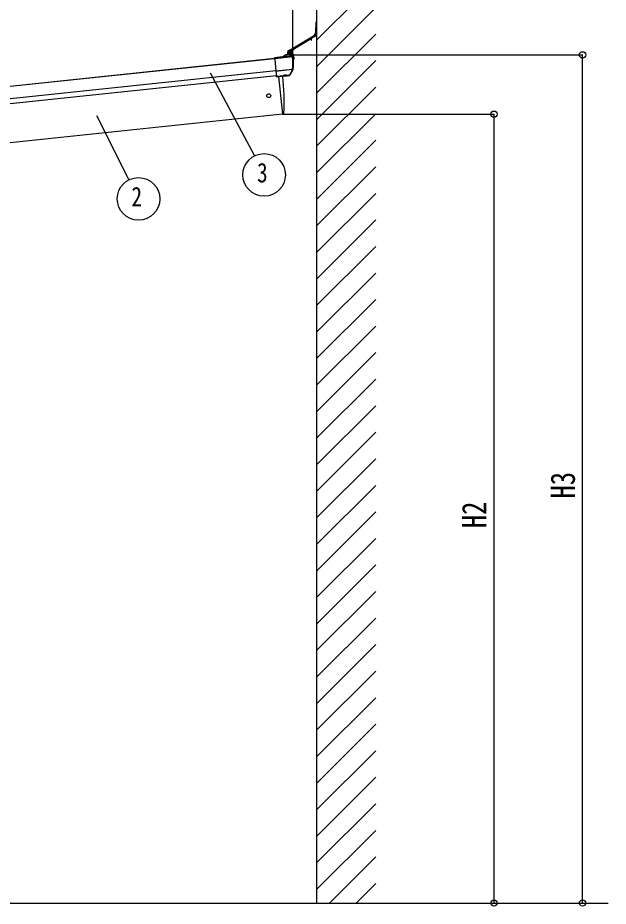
# Model space of a CAD drawing. Units: millimetres, scale not verified. Extents: x -10512 to 10512, y -7425 to 7425.
# Drawn here: x 392 to 2390, y -4385 to -1379 of the extents above; entities that cross this region are included whole.
import ezdxf
from ezdxf.enums import TextEntityAlignment as Align

# ---------------------------------------------------------------- set-up
doc = ezdxf.new("R2010")
doc.units = ezdxf.units.MM
doc.header["$LTSCALE"] = 40
for name, color, linetype in [('0-4_YKK_13', 4, 'Continuous'), ('0-5_YKK_A1', 4, 'Continuous'), ('0-6_YKK_D', 6, 'Continuous')]:
    doc.layers.add(name, color=color, linetype=linetype)
doc.styles.add('ＭＳ ゴシック', font='')
doc.styles.get('ＭＳ ゴシック').set_extended_font_data('MS Gothic')

msp = doc.modelspace()

# ---------------------------------------------------------------- linework, layer by layer
at = {"layer": '0-4_YKK_13'}
for p, q in [((1400.31, -1428.19), (1402.18, -1393.8)), ((1403.4, -1429.4), (1403.18, -1393.82)), ((1313.45, -1488.06), (1393.06, -1440.23)), ((1387.46, -1447.56), (1396.13, -1442.35)), ((1311.87, -1492.98), (1385.15, -1448.95)), ((1384.44, -1453.91), (1385.6, -1449.28)), ((1385.7, -1454.23), (1387.32, -1447.75)), ((1300.35, -1504.3), (1313.75, -1502.89)), ((1306.2, -1495.2), (1305.42, -1495.42)), ((1306.2, -1495.2), (1306.71, -1495.23)), ((1306.2, -1495.2), (1307.04, -1503.15)), ((1306.5, -1494.16), (1306.35, -1492.77)), ((1306.71, -1495.23), (1307.53, -1503.01)), ((1307.82, -1494.32), (1306.82, -1494.43)), ((1308.15, -1494.59), (1308.46, -1497.56)), ((1308.76, -1500.37), (1309.05, -1503.14)), ((1309.02, -1489.47), (1309.35, -1489.44)), ((1311.15, -1494.43), (1311.17, -1494.68)), ((1311.72, -1495.12), (1312.42, -1495.05)), ((1312.97, -1495.49), (1313.7, -1502.45)), ((1313.75, -1502.89), (1313.79, -1502.75)), ((1313.75, -1502.89), (1313.8, -1503.31)), ((1313.79, -1502.75), (1313.79, -1502.75)), ((1315.16, -1496.27), (1315.08, -1496.44)), ((1315.13, -1496.87), (1318.23, -1496.55)), ((1315.15, -1497.13), (1319.61, -1497.66)), ((1315.16, -1496.27), (1315.37, -1496.25)), ((1315.16, -1496.27), (1315.32, -1496.85)), ((1315.21, -1497.52), (1315.96, -1499.75)), ((1315.37, -1496.25), (1315.55, -1496.83)), ((1315.43, -1499.81), (1315.96, -1499.75)), ((1315.51, -1497.56), (1316.2, -1500.08)), ((1315.57, -1496.53), (1318.33, -1496.24)), ((1315.78, -1497.59), (1316.28, -1499.22)), ((1316.2, -1500.08), (1315.96, -1499.75)), ((1315.99, -1496.48), (1316.02, -1496.78)), ((1316.11, -1497.63), (1316.35, -1499.86)), ((1316.27, -1499.87), (1316.2, -1500.08)), ((1316.27, -1499.87), (1318.68, -1499.62)), ((1317.79, -1498.75), (1318.68, -1499.62)), ((1318.33, -1496.24), (1318.23, -1496.55)), ((1318.23, -1496.55), (1319.61, -1497.66)), ((1320.03, -1497.62), (1318.33, -1496.24)), ((1318.55, -1497.92), (1320.05, -1497.76)), ((1318.55, -1497.92), (1320.06, -1497.91)), ((1320.06, -1497.91), (1318.68, -1499.62)), ((1319.61, -1497.66), (1320.03, -1497.62)), ((1320.06, -1497.91), (1320.03, -1497.62)), ((1287.48, -1511.54), (1260.95, -1514.33)), ((1260.99, -1514.7), (1260.95, -1514.33)), ((1260.99, -1514.7), (1288.76, -1511.78)), ((1261.31, -1517.68), (1260.99, -1514.7)), ((1321.64, -1511.34), (1261.31, -1517.68)), ((1261.31, -1517.68), (1261.37, -1518.31)), ((1321.75, -1511.96), (1261.37, -1518.31)), ((1261.37, -1518.31), (1265.7, -1559.51)), ((1287.72, -1511.86), (1287.48, -1511.54)), ((1287.72, -1511.86), (1299.12, -1504.72)), ((1299.58, -1505), (1288.76, -1511.78)), ((1321.25, -1508.37), (1288.76, -1511.78)), ((1299.12, -1504.72), (1299.08, -1504.57)), ((1300.31, -1504.16), (1300.35, -1504.3)), ((1300.35, -1504.3), (1300.4, -1504.72)), ((1313.8, -1503.31), (1300.4, -1504.72)), ((1307.04, -1503.15), (1306.23, -1503.1)), ((1307.04, -1503.15), (1307.53, -1503.01)), ((1309.38, -1503.41), (1313.26, -1503)), ((1320.76, -1507.73), (1316.71, -1504.23)), ((1317.46, -1503.83), (1317.4, -1504.03)), ((1317.4, -1504.03), (1321.45, -1507.53)), ((1317.46, -1503.83), (1317.46, -1503.83)), ((1317.46, -1503.83), (1321.77, -1507.33)), ((1321.31, -1508.36), (1321.25, -1508.37)), ((1321.45, -1507.53), (1321.78, -1507.33)), ((1322.63, -1511.18), (1321.64, -1511.34)), ((1321.75, -1511.96), (1321.64, -1511.34)), ((1322.73, -1511.8), (1321.75, -1511.96)), ((1321.77, -1507.33), (1322.64, -1508.03)), ((1322.85, -1509.17), (1322.4, -1509.43)), ((1322.63, -1511.18), (1322.73, -1511.8)), ((1322.85, -1509.18), (1322.85, -1509.17)), ((1322.85, -1509.18), (1323.3, -1511.82)), ((1323.72, -1509.88), (1322.85, -1509.18)), ((1324.03, -1511.73), (1323.72, -1509.88)), ((1324.65, -1515.38), (1325.14, -1514.18)), ((1324.65, -1515.38), (1325.38, -1516.45)), ((1324.73, -1511.76), (1325.49, -1518.91)), ((1326.85, -1513.09), (1325.14, -1514.18)), ((1327.28, -1517.17), (1325.38, -1516.45)), ((1265.7, -1559.51), (1322.04, -1553.59)), ((1265.79, -1560.39), (1265.7, -1559.51)), ((1321.81, -1554.5), (1265.79, -1560.39)), ((1265.79, -1560.39), (1267.56, -1577.17)), ((1312.54, -1572.45), (1321.81, -1554.5)), ((1322.63, -1554.49), (1313.36, -1572.43)), ((1313.6, -1572.87), (1323.72, -1554.61)), ((1321.9, -1554.23), (1322.04, -1553.59)), ((1322.04, -1553.59), (1322.1, -1553.25)), ((1322.98, -1553.65), (1322.73, -1554.3)), ((1323.07, -1553.15), (1322.98, -1553.65)), ((1267.56, -1577.17), (1291.92, -1574.61)), ((1267.72, -1578.66), (1267.56, -1577.17)), ((1292.08, -1576.1), (1267.72, -1578.66)), ((1267.72, -1578.66), (1267.74, -1578.89)), ((1267.74, -1578.89), (1277.68, -1577.84)), ((1274.71, -1578.24), (1288.09, -1705.54)), ((1277.68, -1577.84), (1277.96, -1577.9)), ((1277.96, -1577.9), (1303.29, -1575.24)), ((1291.83, -1573.71), (1300.78, -1572.77)), ((1291.92, -1574.61), (1291.83, -1573.71)), ((1292.08, -1576.1), (1291.92, -1574.61)), ((1292.1, -1576.29), (1292.08, -1576.1)), ((1301.05, -1575.35), (1292.1, -1576.29)), ((1300.39, -1573.06), (1292.27, -1573.91)), ((1292.36, -1573.92), (1292.4, -1574.31)), ((1292.37, -1574.03), (1300.32, -1573.2)), ((1292.4, -1574.31), (1292.53, -1575.55)), ((1300.4, -1573.91), (1292.44, -1574.75)), ((1292.53, -1575.55), (1292.55, -1575.74)), ((1300.35, -1573.48), (1300.31, -1573.09)), ((1300.48, -1574.71), (1300.35, -1573.48)), ((1300.5, -1574.91), (1300.48, -1574.71)), ((1300.78, -1572.77), (1300.88, -1573.67)), ((1300.88, -1573.67), (1312.54, -1572.45)), ((1300.88, -1573.67), (1301.03, -1575.16)), ((1311.09, -1574.1), (1301.03, -1575.16)), ((1301.03, -1575.16), (1301.05, -1575.35)), ((1303.29, -1575.24), (1303.54, -1575.12)), ((1303.54, -1575.12), (1311.23, -1574.31)), ((1311.23, -1574.31), (1311.09, -1574.1)), ((1313.34, -1572.48), (1313.6, -1572.87)), ((1288.09, -1705.54), (1290.14, -1705.26))]:
    msp.add_line(p, q, dxfattribs=at)
for points in [[(1300.31, -1504.16), (1300.31, -1504.16), (1313.79, -1502.75)], [(1304.41, -1497.1), (1306.84, -1498), (1307.56, -1499.08)], [(1304.89, -1501.67), (1307.08, -1500.28), (1307.56, -1499.08)], [(1315.19, -1497.52), (1318.55, -1497.92), (1317.79, -1498.75), (1316.26, -1499.07)], [(1315.37, -1496.25), (1315.67, -1496.67), (1315.72, -1496.81)], [(1287.48, -1511.54), (1299.08, -1504.58), (1299.08, -1504.57)], [(1321.76, -1512.03), (1321.79, -1512.03), (1321.92, -1512.01), (1322.23, -1511.97), (1322.5, -1511.93), (1322.67, -1511.91), (1322.75, -1511.9)], [(1322.42, -1509.13), (1322.38, -1509.09), (1322.37, -1509.12), (1322.39, -1509.32), (1322.4, -1509.43)], [(1322.75, -1511.9), (1323.3, -1511.82), (1324.03, -1511.73)], [(1323.72, -1554.61), (1323.19, -1554.45), (1322.73, -1554.3)], [(1323.07, -1553.15), (1323.38, -1553.25), (1324.08, -1553.47)], [(1291.92, -1574.61), (1292.02, -1574.6), (1292.11, -1574.57), (1292.2, -1574.54), (1292.27, -1574.5), (1292.33, -1574.46), (1292.37, -1574.41), (1292.39, -1574.36), (1292.4, -1574.31)], [(1300.35, -1573.48), (1300.37, -1573.52), (1300.4, -1573.57), (1300.45, -1573.6), (1300.52, -1573.64), (1300.59, -1573.66), (1300.68, -1573.67), (1300.78, -1573.68), (1300.88, -1573.67)]]:
    msp.add_lwpolyline(points, dxfattribs=at)
msp.add_lwpolyline([(1306.67, -1494.9), (1308.16, -1494.74), (1309.05, -1503.19), (1307.56, -1503.35)], close=True, dxfattribs=at)
for centre, radius, start, end in [((1402.68, -1393.83), 0.5, 0.36864, 176.89297), ((1385.33, -1427.37), 15, 301, 356.89297), ((1388.4, -1429.49), 15, 301, 0.36864), ((1385.07, -1454.07), 0.65, 166, 346), ((1385.31, -1449.21), 0.3, 346, 121), ((1387.61, -1447.82), 0.3, 121, 166), ((1310.7, -1498.75), 6.5, 153.94412, 218.05588), ((1305.67, -1496.29), 0.9, 106, 153.94412), ((1306.29, -1502.2), 0.9, 218.05588, 266), ((1309.33, -1492.46), 3, 96, 186), ((1306.79, -1494.13), 0.3, 186, 276), ((1307.85, -1494.62), 0.3, 6, 96), ((1308.96, -1497.51), 0.5, 186, 256.52878), ((1309.25, -1500.32), 0.5, 115.47122, 186), ((1308.61, -1498.97), 1, 295.47122, 76.52878), ((1308.3, -1479.49), 10, 276, 301), ((1312.64, -1494.27), 1.5, 121, 186), ((1311.67, -1494.62), 0.5, 186, 276), ((1312.47, -1495.54), 0.5, 6, 96), ((1313.2, -1502.51), 0.5, 276, 6), ((1314.31, -1507.72), 5, 51.04426, 95.95574), ((1300.62, -1507.15), 3, 96.02369, 120.97631), ((1299.06, -1505.32), 0.603, 31.49733, 84.25492), ((1309.35, -1503.11), 0.3, 186, 276), ((1317.22, -1504.69), 0.687, 75.11783, 138.10206), ((1321.27, -1508.19), 0.687, 75.11783, 138.10206), ((1321.83, -1508.52), 0.544, 162.73188, 200.98978), ((1321.42, -1509.4), 1.04, 14.99418, 95.57305), ((1321.46, -1509.68), 0.972, 14.97563, 98.15804), ((1108.16, -1534.41), 214.77, 354.96783, 5.98122), ((1110.24, -1534.19), 213.67, 354.91014, 5.98896), ((1123.13, -1532.84), 202, 354.13916, 6), ((1324.89, -1511.74), 0.154, 68.71904, 186), ((1323.42, -1515.51), 4.2, 303.28096, 68.71904), ((1325.64, -1518.89), 0.154, 186, 303.28096), ((1322.21, -1553.83), 0.781, 239.225, 302.63957), ((1322.38, -1553.51), 0.864, 236.18007, 293.81643), ((1322.61, -1552.18), 1.52, 248.08197, 284.29261), ((1322.44, -1551.76), 1.53, 257.29542, 294.62651), ((1321.09, -1553.16), 3, 331, 354.13916), ((393.49, -1665.34), 900, 357.63919, 5.64987), ((1292.03, -1575.6), 0.5, 275.94657, 5.94647), ((1300.98, -1574.66), 0.5, 186.05353, 276.05343), ((1310.98, -1571.42), 2.99, 285.2717, 331.00739), ((1312.9, -1571.85), 0.767, 240.34994, 304.88109), ((1312.94, -1571.77), 0.781, 239.225, 302.63957), ((1289.72, -1702.28), 3, 278, 357.63919)]:
    msp.add_arc(centre, radius, start, end, dxfattribs=at)
for centre, major_axis, ratio, start_param, end_param in [((1314.21, -1508.06), (0.53, 5.17), 0.961456, 5.6979268, 6.4817801), ((1290.05, -1511.58), (2.33, 0.28), 0.02349, 3.1555782, 4.1212369), ((1300.7, -1507.37), (-0.67, 3.02), 0.969687, 6.173674, 6.6091794), ((1300.64, -1506.8), (-0.46, 2.04), 0.954331, 6.1723047, 6.60781), ((1314.15, -1507.48), (0.44, 4.17), 0.951804, 5.6990393, 6.4828925), ((1319.44, -1509.32), (0.99, 1.82), 0.953986, 5.676545, 6.0811891), ((1321.77, -1511.33), (-0.44, 2.97), 0.040783, 0.492744, 1.5691306), ((1319.5, -1509.89), (1.44, 2.71), 0.969265, 5.4394983, 6.0745628), ((1334, -1510.68), (-33.39, 199.6), 0.060748, 1.5670855, 1.567432), ((1319.89, -1509.66), (0.23, 2.99), 0.996996, 4.9538539, 5.6767523), ((1316.37, -1506.81), (5.88, -1.31), 0.24881, 0.460585, 0.4641038), ((1322.75, -1511.16), (-0.33, 1.98), 0.061048, 0.4906619, 1.5670485), ((1320.75, -1510.36), (-2.34, 1.9), 0.995767, 3.9859716, 4.712389), ((1334.98, -1510.51), (-33.28, 198.61), 0.061048, 1.5670485, 1.5675471), ((1322.48, -1552.92), (1.08, 3.13), 0.040856, 2.0162551, 2.1135035), ((1323.35, -1553.41), (1.19, 2.13), 0.05004, 2.0323018, 2.1295502), ((1291.8, -1573.46), (-0.531, 0.43), 0.267949, 1.8325957, 2.8187067), ((1292.05, -1575.8), (-0.052, 0.498), 0.998135, 3.1415927, 4.712389), ((1291.86, -1573.98), (0.497, 0.052), 0.07321, 0, 0.5846853), ((1300.81, -1573.03), (0.497, 0.052), 0.07321, 2.5569074, 3.1415927), ((1300.75, -1572.52), (0.43, 0.531), 0.267949, 3.4644786, 4.4505896), ((1301, -1574.85), (0.052, -0.498), 0.998135, 4.712389, 6.2831853), ((1310.78, -1571.12), (1.33, 2.73), 0.954954, 3.7205389, 4.6785286), ((1310.78, -1571.12), (-0.11, 3), 0.642905, 3.2459383, 4.203928), ((1310.91, -1571.33), (1.66, -2.51), 0.997631, 5.8041905, 5.8929484), ((1310.84, -1571.22), (3.53, -2.11), 0.650902, 5.2561448, 5.3289554), ((1313.21, -1570.87), (1.08, 3.13), 0.040856, 2.1135035, 2.1416249), ((1314.08, -1571.35), (1.19, 2.13), 0.05004, 2.1295502, 2.1576716)]:
    msp.add_ellipse(centre, major_axis=major_axis, ratio=ratio, start_param=start_param, end_param=end_param, dxfattribs=at)
at = {"layer": '0-5_YKK_A1'}
for p, q in [((1403.13, -1244.3), (1403.13, -4374.53)), ((1403.13, -1454.96), (1603.13, -1254.96)), ((1403.13, -1544.76), (1603.13, -1344.76)), ((1403.13, -1634.57), (1603.13, -1434.57)), ((1312.68, -1492.7), (1313.24, -1498.02)), ((1326.44, -1484.23), (1312.82, -1492.41)), ((1313.33, -1498.93), (1313.72, -1502.65)), ((1314.45, -1495.21), (1314.27, -1493.49)), ((1314.41, -1493.2), (1326.85, -1485.73)), ((1314.91, -1495.7), (1314.56, -1495.41)), ((1315.52, -1500.63), (1315.02, -1495.9)), ((1315.16, -1502), (1315.1, -1501.43)), ((1315.17, -1501.21), (1315.46, -1500.85)), ((1323.35, -1501.44), (1315.49, -1502.27)), ((1325.76, -1521.5), (1323.68, -1501.71)), ((1327, -1485.44), (1326.89, -1484.45)), ((-415.29, -1692.53), (1261.16, -1516.32)), ((-415.24, -1692.95), (1261.21, -1516.75)), ((1317.15, -1503.6), (1322.01, -1503.09)), ((1322.34, -1503.36), (1322.85, -1508.2)), ((1324.84, -1521.9), (1325.49, -1521.83)), ((1403.13, -1724.37), (1603.13, -1524.37)), ((1265.68, -1559.26), (-410.78, -1735.46)), ((1267.44, -1575.99), (-409.02, -1752.2)), ((1274.71, -1578.24), (1288.09, -1705.54)), ((1403.13, -1814.17), (1603.13, -1614.17)), ((1288.09, -1705.54), (-319.7, -1874.53)), ((1403.13, -1903.97), (1603.13, -1703.97)), ((1403.13, -1993.78), (1603.13, -1793.78)), ((1403.13, -2083.58), (1603.13, -1883.58)), ((1403.13, -2173.38), (1603.13, -1973.38)), ((1403.13, -2263.18), (1603.13, -2063.18)), ((1403.13, -2352.99), (1603.13, -2152.99)), ((1403.13, -2442.79), (1603.13, -2242.79)), ((1403.13, -2532.59), (1603.13, -2332.59)), ((1403.13, -2622.39), (1603.13, -2422.39)), ((1403.13, -2712.2), (1603.13, -2512.2)), ((1403.13, -2802), (1603.13, -2602)), ((1403.13, -2891.8), (1603.13, -2691.8)), ((1403.13, -2981.6), (1603.13, -2781.6)), ((1403.13, -3071.41), (1603.13, -2871.41)), ((1403.13, -3161.21), (1603.13, -2961.21)), ((1403.13, -3251.01), (1603.13, -3051.01)), ((1403.13, -3340.81), (1603.13, -3140.81)), ((1403.13, -3430.62), (1603.13, -3230.62)), ((1403.13, -3520.42), (1603.13, -3320.42)), ((1403.13, -3610.22), (1603.13, -3410.22)), ((1403.13, -3700.02), (1603.13, -3500.02)), ((1403.13, -3789.83), (1603.13, -3589.83)), ((1403.13, -3879.63), (1603.13, -3679.63)), ((1403.13, -3969.43), (1603.13, -3769.43)), ((1403.13, -4059.23), (1603.13, -3859.23)), ((1403.13, -4149.04), (1603.13, -3949.04)), ((1403.13, -4238.84), (1603.13, -4038.84)), ((1403.13, -4328.64), (1603.13, -4128.64)), ((1447.05, -4374.53), (1603.13, -4218.45)), ((1536.85, -4374.53), (1603.13, -4308.25)), ((-1605.94, -4374.53), (2390.02, -4374.53))]:
    msp.add_line(p, q, dxfattribs=at)
msp.add_circle((1241.3, -1642.99), 6.5, dxfattribs=at)
for centre, radius, start, end in [((1312.97, -1492.67), 0.3, 121, 186), ((1313.43, -1498), 0.2, 186, 252.42182), ((1313.53, -1498.91), 0.2, 119.57818, 186), ((1313.28, -1498.48), 0.3, 299.57818, 72.42182), ((1314.57, -1493.46), 0.3, 121, 186), ((1314.75, -1495.18), 0.3, 186, 231), ((1314.73, -1495.94), 0.3, 6, 51), ((1315.4, -1501.39), 0.3, 141, 186), ((1315.46, -1501.97), 0.3, 186, 276), ((1315.22, -1500.66), 0.3, 321, 6), ((1323.38, -1501.74), 0.3, 6, 96), ((1326.59, -1484.48), 0.3, 6, 121), ((1326.7, -1485.47), 0.3, 301, 6), ((1322.04, -1503.39), 0.3, 6, 96), ((1325.46, -1521.53), 0.3, 276, 6)]:
    msp.add_arc(centre, radius, start, end, dxfattribs=at)
at = {"layer": '0-6_YKK_D'}
for p, q in [((1323.13, -1530.84), (1323.13, -903.72)), ((1323.13, -1531.84), (1323.13, -903.72)), ((1323.13, -1529.84), (1323.13, -1203.72)), ((1315.31, -1504.72), (2304.13, -1504.72)), ((2303.13, -4374.53), (2303.13, -1504.72)), ((1043.58, -1565.15), (1193.47, -1846.55)), ((658.37, -1709.4), (768.25, -1927.69)), ((1289.09, -1705.54), (2004.13, -1705.54)), ((2003.13, -1705.54), (2003.13, -4374.53)), ((1436.23, -4374.53), (2304.13, -4374.53)), ((1506.5, -4374.53), (2004.13, -4374.53))]:
    msp.add_line(p, q, dxfattribs=at)
for centre, radius in [((2303.13, -1504.72), 10.62), ((2003.13, -1705.54), 10.62), ((1225.7, -1910.94), 72), ((800.63, -1992), 72), ((2003.13, -4374.53), 10.62), ((2303.13, -4374.53), 10.62)]:
    msp.add_circle(centre, radius, dxfattribs=at)

# ---------------------------------------------------------------- texts
at = {"layer": '0-6_YKK_D', "style": 'ＭＳ ゴシック', "width": 0.8}
for s, p in [('3', (1201.7, -1955.94)), ('2', (776.63, -2037))]:
    msp.add_text(s, height=65.98, dxfattribs=at).set_placement(p, align=Align.BOTTOM_LEFT)
for s, p in [('H3', (2302.13, -3005.62)), ('H2', (2002.13, -3106.04))]:
    msp.add_text(s, height=82.48, rotation=90, dxfattribs=at).set_placement(p, align=Align.BOTTOM_LEFT)

doc.saveas('drawing.dxf')
